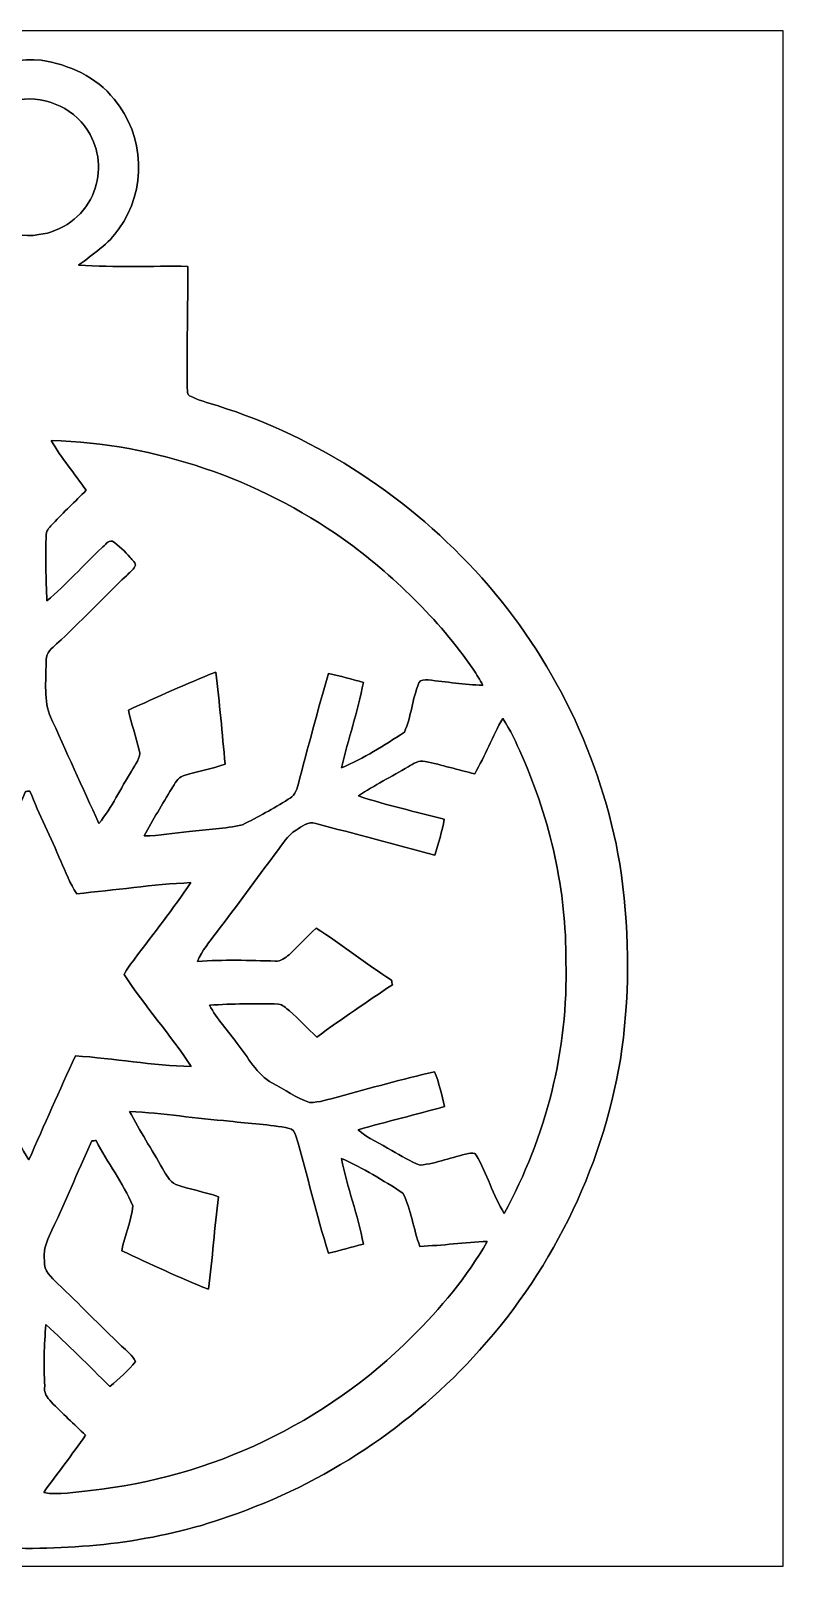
# Model space of a CAD drawing. Header units: centimetres. Extents: x -16.8 to 16.8, y -16.7 to 16.7.
# Drawn here: x 0.42 to 16.77, y -16.67 to 16.67 of the extents above; entities that cross this region are included whole.
import ezdxf

# ---------------------------------------------------------------- set-up
doc = ezdxf.new("R2010")
doc.units = ezdxf.units.CM
doc.header["$MEASUREMENT"] = 0
doc.layers.add('Layer 1', color=7, linetype='Continuous')

msp = doc.modelspace()

# ---------------------------------------------------------------- linework, layer by layer
at = {"layer": 'Layer 1', "color": 7}
for points, knots in [([(-16.77458, 16.66875), (-16.77458, 16.66875), (16.77458, 16.66875), (16.77458, 16.66875), (16.77458, 16.66875), (16.77458, 16.66875), (16.77458, -16.66875), (16.77458, -16.66875), (16.77458, -16.66875), (16.77458, -16.66875), (-16.77458, -16.66875), (-16.77458, -16.66875), (-16.77458, -16.66875), (-16.77458, -16.66875), (-16.77458, 16.66875), (-16.77458, 16.66875), (-16.77458, 16.66875), (-16.77458, 16.66875), (-16.77458, 16.66875), (-16.77458, 16.66875)], [0, 0, 0, 0, 0.16666667, 0.16666667, 0.16666667, 0.16666667, 0.33333333, 0.33333333, 0.33333333, 0.33333333, 0.5, 0.5, 0.5, 0.5, 0.66666667, 0.66666667, 0.66666667, 0.66666667, 1, 1, 1, 1]), ([(-1.6002, 15.00505), (-2.2225, 14.13369), (-2.10114, 12.81924), (-1.32539, 12.08017), (-1.32539, 12.08017), (-1.13489, 11.88614), (-0.89112, 11.75738), (-0.6925, 11.57323), (-0.6925, 11.57323), (-1.48273, 11.53477), (-2.27365, 11.56088), (-3.06423, 11.55277), (-3.06423, 11.55277), (-3.1182, 10.64719), (-3.08257, 9.73772), (-3.06458, 8.83144), (-3.06458, 8.83144), (-3.06246, 8.70338), (-3.21134, 8.66634), (-3.308, 8.63388), (-3.308, 8.63388), (-6.72677, 7.66692), (-9.69081, 5.21123), (-11.27196, 2.02883), (-11.27196, 2.02883), (-11.90131, 0.76094), (-12.34793, -0.61242), (-12.47493, -2.02671), (-12.47493, -2.02671), (-12.61745, -2.99826), (-12.62309, -3.99062), (-12.48657, -4.96323), (-12.48657, -4.96323), (-12.43013, -5.39785), (-12.39979, -5.83741), (-12.29854, -6.26498), (-12.29854, -6.26498), (-11.73903, -8.85296), (-10.32051, -11.24303), (-8.3372, -12.99422), (-8.3372, -12.99422), (-6.10376, -14.99447), (-3.1563, -16.19885), (-0.15416, -16.27293), (-0.15416, -16.27293), (1.49154, -16.31703), (3.16301, -16.14629), (4.72017, -15.58819), (4.72017, -15.58819), (6.8072, -14.87629), (8.70797, -13.62146), (10.17623, -11.97539), (10.17623, -11.97539), (11.81347, -10.16), (12.91696, -7.86095), (13.26903, -5.43913), (13.26903, -5.43913), (13.4493, -4.10492), (13.42425, -2.74567), (13.22105, -1.4157), (13.22105, -1.4157), (12.83229, 0.88053), (11.77008, 3.05188), (10.22315, 4.79002), (10.22315, 4.79002), (8.67939, 6.51263), (6.68373, 7.83802), (4.47216, 8.52946), (4.47216, 8.52946), (4.27108, 8.59296), (4.06471, 8.64835), (3.87562, 8.7436), (3.87562, 8.7436), (3.81564, 8.77429), (3.83258, 8.85084), (3.82482, 8.90552), (3.82482, 8.90552), (3.81635, 9.78782), (3.83505, 10.67012), (3.83999, 11.55241), (3.83999, 11.55241), (3.04835, 11.56159), (2.25637, 11.53266), (1.46544, 11.5764), (1.46544, 11.5764), (1.77059, 11.82264), (2.12372, 12.03078), (2.33786, 12.37086), (2.33786, 12.37086), (2.95169, 13.18366), (2.9023, 14.41238), (2.23379, 15.18073), (2.23379, 15.18073), (1.85526, 15.67145), (1.24848, 15.92897), (0.65193, 16.03163), (0.65193, 16.03163), (-0.20249, 16.09302), (-1.12571, 15.74765), (-1.6002, 15.00505)], [0, 0, 0, 0, 0.03846154, 0.03846154, 0.03846154, 0.03846154, 0.07692308, 0.07692308, 0.07692308, 0.07692308, 0.11538462, 0.11538462, 0.11538462, 0.11538462, 0.15384615, 0.15384615, 0.15384615, 0.15384615, 0.19230769, 0.19230769, 0.19230769, 0.19230769, 0.23076923, 0.23076923, 0.23076923, 0.23076923, 0.26923077, 0.26923077, 0.26923077, 0.26923077, 0.30769231, 0.30769231, 0.30769231, 0.30769231, 0.34615385, 0.34615385, 0.34615385, 0.34615385, 0.38461538, 0.38461538, 0.38461538, 0.38461538, 0.42307692, 0.42307692, 0.42307692, 0.42307692, 0.46153846, 0.46153846, 0.46153846, 0.46153846, 0.5, 0.5, 0.5, 0.5, 0.53846154, 0.53846154, 0.53846154, 0.53846154, 0.57692308, 0.57692308, 0.57692308, 0.57692308, 0.61538462, 0.61538462, 0.61538462, 0.61538462, 0.65384615, 0.65384615, 0.65384615, 0.65384615, 0.69230769, 0.69230769, 0.69230769, 0.69230769, 0.73076923, 0.73076923, 0.73076923, 0.73076923, 0.76923077, 0.76923077, 0.76923077, 0.76923077, 0.80769231, 0.80769231, 0.80769231, 0.80769231, 0.84615385, 0.84615385, 0.84615385, 0.84615385, 0.88461538, 0.88461538, 0.88461538, 0.88461538, 0.92307692, 0.92307692, 0.92307692, 0.92307692, 1, 1, 1, 1]), ([(0.17321, 15.16839), (0.77399, 15.26822), (1.42946, 14.95354), (1.71274, 14.41238), (1.71274, 14.41238), (1.94239, 14.01657), (1.95016, 13.50539), (1.76424, 13.09052), (1.76424, 13.09052), (1.55575, 12.63544), (1.10031, 12.30101), (0.6029, 12.24139), (0.6029, 12.24139), (-0.06315, 12.12427), (-0.77788, 12.5349), (-1.02376, 13.16143), (-1.02376, 13.16143), (-1.14547, 13.5569), (-1.17087, 14.02362), (-0.95568, 14.39298), (-0.95568, 14.39298), (-0.72884, 14.80891), (-0.30233, 15.12006), (0.17321, 15.16839)], [0, 0, 0, 0, 0.14285714, 0.14285714, 0.14285714, 0.14285714, 0.28571429, 0.28571429, 0.28571429, 0.28571429, 0.42857143, 0.42857143, 0.42857143, 0.42857143, 0.57142857, 0.57142857, 0.57142857, 0.57142857, 0.71428571, 0.71428571, 0.71428571, 0.71428571, 1, 1, 1, 1]), ([(0.8703, 7.77346), (3.13619, 7.71031), (5.36857, 6.93455), (7.21889, 5.63033), (7.21889, 5.63033), (8.30227, 4.84964), (9.27312, 3.90384), (10.03759, 2.80599), (10.03759, 2.80599), (10.11061, 2.69311), (10.1854, 2.57881), (10.24467, 2.4571), (10.24467, 2.4571), (9.84744, 2.47086), (9.45409, 2.53294), (9.05969, 2.57387), (9.05969, 2.57387), (8.98984, 2.57563), (8.88718, 2.58727), (8.85649, 2.50754), (8.85649, 2.50754), (8.71291, 2.16464), (8.69597, 1.77588), (8.54181, 1.43898), (8.54181, 1.43898), (8.10472, 1.15217), (7.65492, 0.87066), (7.17338, 0.66428), (7.17338, 0.66428), (7.32296, 1.28446), (7.52898, 1.89054), (7.65069, 2.51742), (7.65069, 2.51742), (7.39987, 2.58727), (7.1501, 2.66171), (6.89434, 2.7111), (6.89434, 2.7111), (6.6548, 1.91206), (6.44807, 1.10349), (6.23147, 0.2981), (6.23147, 0.2981), (6.19866, 0.1711), (6.14539, 0.04057), (6.01592, -0.01729), (6.01592, -0.01729), (5.6956, -0.21766), (5.36469, -0.40569), (5.02391, -0.56833), (5.02391, -0.56833), (4.64397, -0.66216), (4.24956, -0.66675), (3.86292, -0.72002), (3.86292, -0.72002), (3.53836, -0.74366), (3.21698, -0.81351), (2.89101, -0.81033), (2.89101, -0.81033), (3.07516, -0.45967), (3.28824, -0.12524), (3.4865, 0.21766), (3.4865, 0.21766), (3.56094, 0.31256), (3.60645, 0.45755), (3.73627, 0.49036), (3.73627, 0.49036), (4.03613, 0.58879), (4.35081, 0.63817), (4.64785, 0.74577), (4.64785, 0.74577), (4.58505, 1.41217), (4.52579, 2.07927), (4.44394, 2.74355), (4.44394, 2.74355), (3.79977, 2.49802), (3.17641, 2.19851), (2.546, 1.91946), (2.546, 1.91946), (2.61444, 1.62701), (2.70475, 1.34091), (2.78201, 1.05093), (2.78201, 1.05093), (2.83069, 0.87877), (2.68358, 0.7366), (2.61691, 0.59302), (2.61691, 0.59302), (2.37137, 0.22084), (2.19075, -0.19403), (1.90676, -0.5401), (1.90676, -0.5401), (1.54129, 0.24342), (1.19168, 1.0347), (0.8322, 1.82069), (0.8322, 1.82069), (0.70273, 2.2031), (0.76165, 2.62255), (0.75777, 3.01837), (0.75777, 3.01837), (0.75953, 3.16618), (0.88759, 3.26143), (0.98425, 3.35456), (0.98425, 3.35456), (1.51059, 3.82693), (1.98402, 4.35398), (2.5019, 4.83517), (2.5019, 4.83517), (2.5654, 4.90044), (2.64301, 4.95653), (2.68923, 5.03696), (2.68923, 5.03696), (2.73015, 5.12022), (2.6229, 5.17208), (2.58727, 5.23311), (2.58727, 5.23311), (2.46803, 5.36116), (2.34562, 5.49063), (2.19745, 5.58553), (2.19745, 5.58553), (2.09691, 5.61411), (2.04011, 5.4864), (1.96638, 5.4423), (1.96638, 5.4423), (1.56316, 5.06518), (1.19874, 4.64503), (0.77505, 4.29084), (0.77505, 4.29084), (0.75706, 4.77202), (0.74083, 5.25392), (0.76094, 5.73476), (0.76094, 5.73476), (0.75882, 5.83494), (0.85372, 5.89844), (0.90805, 5.97041), (0.90805, 5.97041), (1.14088, 6.21665), (1.38994, 6.44701), (1.62595, 6.69043), (1.62595, 6.69043), (1.37901, 7.05485), (1.08726, 7.38964), (0.8703, 7.77346)], [0, 0, 0, 0, 0.02777778, 0.02777778, 0.02777778, 0.02777778, 0.05555556, 0.05555556, 0.05555556, 0.05555556, 0.08333333, 0.08333333, 0.08333333, 0.08333333, 0.11111111, 0.11111111, 0.11111111, 0.11111111, 0.13888889, 0.13888889, 0.13888889, 0.13888889, 0.16666667, 0.16666667, 0.16666667, 0.16666667, 0.19444444, 0.19444444, 0.19444444, 0.19444444, 0.22222222, 0.22222222, 0.22222222, 0.22222222, 0.25, 0.25, 0.25, 0.25, 0.27777778, 0.27777778, 0.27777778, 0.27777778, 0.30555556, 0.30555556, 0.30555556, 0.30555556, 0.33333333, 0.33333333, 0.33333333, 0.33333333, 0.36111111, 0.36111111, 0.36111111, 0.36111111, 0.38888889, 0.38888889, 0.38888889, 0.38888889, 0.41666667, 0.41666667, 0.41666667, 0.41666667, 0.44444444, 0.44444444, 0.44444444, 0.44444444, 0.47222222, 0.47222222, 0.47222222, 0.47222222, 0.5, 0.5, 0.5, 0.5, 0.52777778, 0.52777778, 0.52777778, 0.52777778, 0.55555556, 0.55555556, 0.55555556, 0.55555556, 0.58333333, 0.58333333, 0.58333333, 0.58333333, 0.61111111, 0.61111111, 0.61111111, 0.61111111, 0.63888889, 0.63888889, 0.63888889, 0.63888889, 0.66666667, 0.66666667, 0.66666667, 0.66666667, 0.69444444, 0.69444444, 0.69444444, 0.69444444, 0.72222222, 0.72222222, 0.72222222, 0.72222222, 0.75, 0.75, 0.75, 0.75, 0.77777778, 0.77777778, 0.77777778, 0.77777778, 0.80555556, 0.80555556, 0.80555556, 0.80555556, 0.83333333, 0.83333333, 0.83333333, 0.83333333, 0.86111111, 0.86111111, 0.86111111, 0.86111111, 0.88888889, 0.88888889, 0.88888889, 0.88888889, 0.91666667, 0.91666667, 0.91666667, 0.91666667, 0.94444444, 0.94444444, 0.94444444, 0.94444444, 1, 1, 1, 1]), ([(10.67894, 1.73567), (10.85356, 1.48872), (10.96716, 1.20615), (11.09416, 0.9338), (11.09416, 0.9338), (11.7154, -0.47131), (12.06429, -2.0066), (12.05124, -3.54542), (12.05124, -3.54542), (12.10663, -5.44195), (11.62085, -7.3473), (10.70998, -9.00748), (10.70998, -9.00748), (10.46692, -8.60601), (10.33533, -8.14952), (10.10426, -7.74206), (10.10426, -7.74206), (10.07039, -7.68209), (9.98855, -7.69691), (9.93246, -7.70714), (9.93246, -7.70714), (9.58109, -7.78298), (9.24384, -7.91986), (8.88506, -7.96219), (8.88506, -7.96219), (8.66775, -7.88176), (8.47161, -7.7537), (8.26841, -7.64399), (8.26841, -7.64399), (8.02358, -7.49441), (7.7537, -7.38046), (7.53463, -7.19173), (7.53463, -7.19173), (8.15904, -7.01569), (8.78981, -6.86259), (9.41493, -6.68831), (9.41493, -6.68831), (9.3539, -6.43326), (9.29675, -6.17573), (9.19868, -5.93196), (9.19868, -5.93196), (8.49665, -6.09141), (7.80344, -6.2865), (7.10988, -6.47735), (7.10988, -6.47735), (6.90174, -6.52427), (6.69784, -6.604), (6.48194, -6.59871), (6.48194, -6.59871), (6.19372, -6.49923), (5.94042, -6.32354), (5.67514, -6.17749), (5.67514, -6.17749), (5.32518, -5.99193), (5.15232, -5.61375), (4.9082, -5.32095), (4.9082, -5.32095), (4.71664, -5.03626), (4.46405, -4.79249), (4.30812, -4.48522), (4.30812, -4.48522), (4.80624, -4.45911), (5.30613, -4.44359), (5.80496, -4.46476), (5.80496, -4.46476), (5.90303, -4.46969), (5.97006, -4.55507), (6.04591, -4.60798), (6.04591, -4.60798), (6.25087, -4.79178), (6.43678, -4.99569), (6.64245, -5.17913), (6.64245, -5.17913), (7.17903, -4.78684), (7.72795, -4.41219), (8.28111, -4.04424), (8.28111, -4.04424), (8.27652, -4.0192), (8.2677, -3.96875), (8.26311, -3.94335), (8.26311, -3.94335), (7.7029, -3.58704), (7.18785, -3.16371), (6.62234, -2.81623), (6.62234, -2.81623), (6.42655, -3.00743), (6.23817, -3.2064), (6.03638, -3.39125), (6.03638, -3.39125), (5.95383, -3.46675), (5.85223, -3.53589), (5.73546, -3.53131), (5.73546, -3.53131), (5.17243, -3.5112), (4.60869, -3.49673), (4.04636, -3.5366), (4.04636, -3.5366), (4.14408, -3.30341), (4.31094, -3.10903), (4.46052, -2.90865), (4.46052, -2.90865), (4.90291, -2.33751), (5.32377, -1.75048), (5.75592, -1.17122), (5.75592, -1.17122), (5.88786, -1.00118), (6.00004, -0.80151), (6.18949, -0.68615), (6.18949, -0.68615), (6.31437, -0.6096), (6.45724, -0.4893), (6.61529, -0.5401), (6.61529, -0.5401), (7.47642, -0.77153), (8.33967, -0.99589), (9.20115, -1.22767), (9.20115, -1.22767), (9.29252, -0.97543), (9.35708, -0.71367), (9.40999, -0.4505), (9.40999, -0.4505), (8.78769, -0.28504), (8.15552, -0.14993), (7.54486, 0.05539), (7.54486, 0.05539), (7.89058, 0.29034), (8.26664, 0.47484), (8.62401, 0.69109), (8.62401, 0.69109), (8.73795, 0.75389), (8.85613, 0.84032), (8.99724, 0.80116), (8.99724, 0.80116), (9.35884, 0.73201), (9.71021, 0.61666), (10.07039, 0.53763), (10.07039, 0.53763), (10.29688, 0.92463), (10.45069, 1.34973), (10.67894, 1.73567)], [0, 0, 0, 0, 0.02777778, 0.02777778, 0.02777778, 0.02777778, 0.05555556, 0.05555556, 0.05555556, 0.05555556, 0.08333333, 0.08333333, 0.08333333, 0.08333333, 0.11111111, 0.11111111, 0.11111111, 0.11111111, 0.13888889, 0.13888889, 0.13888889, 0.13888889, 0.16666667, 0.16666667, 0.16666667, 0.16666667, 0.19444444, 0.19444444, 0.19444444, 0.19444444, 0.22222222, 0.22222222, 0.22222222, 0.22222222, 0.25, 0.25, 0.25, 0.25, 0.27777778, 0.27777778, 0.27777778, 0.27777778, 0.30555556, 0.30555556, 0.30555556, 0.30555556, 0.33333333, 0.33333333, 0.33333333, 0.33333333, 0.36111111, 0.36111111, 0.36111111, 0.36111111, 0.38888889, 0.38888889, 0.38888889, 0.38888889, 0.41666667, 0.41666667, 0.41666667, 0.41666667, 0.44444444, 0.44444444, 0.44444444, 0.44444444, 0.47222222, 0.47222222, 0.47222222, 0.47222222, 0.5, 0.5, 0.5, 0.5, 0.52777778, 0.52777778, 0.52777778, 0.52777778, 0.55555556, 0.55555556, 0.55555556, 0.55555556, 0.58333333, 0.58333333, 0.58333333, 0.58333333, 0.61111111, 0.61111111, 0.61111111, 0.61111111, 0.63888889, 0.63888889, 0.63888889, 0.63888889, 0.66666667, 0.66666667, 0.66666667, 0.66666667, 0.69444444, 0.69444444, 0.69444444, 0.69444444, 0.72222222, 0.72222222, 0.72222222, 0.72222222, 0.75, 0.75, 0.75, 0.75, 0.77777778, 0.77777778, 0.77777778, 0.77777778, 0.80555556, 0.80555556, 0.80555556, 0.80555556, 0.83333333, 0.83333333, 0.83333333, 0.83333333, 0.86111111, 0.86111111, 0.86111111, 0.86111111, 0.88888889, 0.88888889, 0.88888889, 0.88888889, 0.91666667, 0.91666667, 0.91666667, 0.91666667, 0.94444444, 0.94444444, 0.94444444, 0.94444444, 1, 1, 1, 1]), ([(0.30868, 0.15311), (0.33302, 0.15487), (0.38206, 0.1584), (0.4064, 0.16016), (0.4064, 0.16016), (0.61242, -0.35384), (0.85972, -0.84914), (1.07668, -1.35819), (1.07668, -1.35819), (1.18463, -1.59773), (1.27529, -1.84785), (1.42275, -2.06693), (1.42275, -2.06693), (2.25072, -1.9939), (3.07411, -1.86267), (3.9049, -1.82704), (3.9049, -1.82704), (3.52178, -2.38936), (3.09809, -2.92347), (2.69275, -3.46957), (2.69275, -3.46957), (2.61232, -3.58563), (2.50402, -3.68829), (2.45639, -3.82411), (2.45639, -3.82411), (2.89877, -4.51661), (3.46428, -5.12551), (3.90948, -5.81695), (3.90948, -5.81695), (3.0667, -5.79931), (2.23414, -5.64339), (1.39382, -5.58588), (1.39382, -5.58588), (1.05516, -6.33801), (0.71332, -7.08907), (0.38382, -7.84542), (0.38382, -7.84542), (0.20779, -7.59954), (0.11501, -7.30673), (-0.01834, -7.03792), (-0.01834, -7.03792), (-0.24906, -6.55708), (-0.43109, -6.05261), (-0.68756, -5.58482), (-0.68756, -5.58482), (-1.52012, -5.65326), (-2.34809, -5.77462), (-3.18135, -5.83424), (-3.18135, -5.83424), (-2.97639, -5.45924), (-2.68217, -5.14279), (-2.43628, -4.79496), (-2.43628, -4.79496), (-2.21086, -4.47181), (-1.9304, -4.17654), (-1.75436, -3.82729), (-1.75436, -3.82729), (-2.16429, -3.1182), (-2.75414, -2.5206), (-3.18382, -1.81963), (-3.18382, -1.81963), (-2.34633, -1.84714), (-1.51694, -1.98861), (-0.68298, -2.06657), (-0.68298, -2.06657), (-0.34184, -1.33174), (-0.00459, -0.59408), (0.30868, 0.15311)], [0, 0, 0, 0, 0.05555556, 0.05555556, 0.05555556, 0.05555556, 0.11111111, 0.11111111, 0.11111111, 0.11111111, 0.16666667, 0.16666667, 0.16666667, 0.16666667, 0.22222222, 0.22222222, 0.22222222, 0.22222222, 0.27777778, 0.27777778, 0.27777778, 0.27777778, 0.33333333, 0.33333333, 0.33333333, 0.33333333, 0.38888889, 0.38888889, 0.38888889, 0.38888889, 0.44444444, 0.44444444, 0.44444444, 0.44444444, 0.5, 0.5, 0.5, 0.5, 0.55555556, 0.55555556, 0.55555556, 0.55555556, 0.61111111, 0.61111111, 0.61111111, 0.61111111, 0.66666667, 0.66666667, 0.66666667, 0.66666667, 0.72222222, 0.72222222, 0.72222222, 0.72222222, 0.77777778, 0.77777778, 0.77777778, 0.77777778, 0.83333333, 0.83333333, 0.83333333, 0.83333333, 0.88888889, 0.88888889, 0.88888889, 0.88888889, 1, 1, 1, 1]), ([(2.57104, -6.79168), (3.29812, -6.83472), (4.0192, -6.94655), (4.74486, -7.00511), (4.74486, -7.00511), (5.17525, -7.06085), (5.61128, -7.0739), (6.03709, -7.16104), (6.03709, -7.16104), (6.11858, -7.17232), (6.1655, -7.24782), (6.18631, -7.32084), (6.18631, -7.32084), (6.43008, -8.16928), (6.63328, -9.02935), (6.89151, -9.87319), (6.89151, -9.87319), (7.14587, -9.81075), (7.39669, -9.73737), (7.65104, -9.67317), (7.65104, -9.67317), (7.53569, -9.0424), (7.29403, -8.44197), (7.17797, -7.81262), (7.17797, -7.81262), (7.64364, -8.0197), (8.08073, -8.2931), (8.50865, -8.56509), (8.50865, -8.56509), (8.69033, -8.92881), (8.73689, -9.34261), (8.87801, -9.72361), (8.87801, -9.72361), (9.36731, -9.70209), (9.85414, -9.64001), (10.3438, -9.61566), (10.3438, -9.61566), (9.906, -10.38648), (9.32392, -11.07158), (8.69844, -11.69741), (8.69844, -11.69741), (6.84212, -13.55619), (4.33458, -14.74787), (1.72261, -15.02339), (1.72261, -15.02339), (1.38606, -15.04985), (1.04352, -15.1317), (0.70767, -15.06749), (0.70767, -15.06749), (1.00224, -14.64663), (1.32397, -14.24623), (1.61537, -13.8236), (1.61537, -13.8236), (1.3649, -13.58406), (1.11231, -13.34664), (0.8696, -13.0997), (0.8696, -13.0997), (0.77929, -13.00868), (0.70167, -12.89085), (0.72743, -12.75327), (0.72743, -12.75327), (0.70591, -12.30983), (0.71437, -11.86462), (0.75353, -11.42294), (0.75353, -11.42294), (1.23507, -11.84981), (1.68099, -12.31618), (2.14524, -12.76209), (2.14524, -12.76209), (2.34491, -12.59628), (2.54071, -12.42307), (2.70404, -12.22057), (2.70404, -12.22057), (2.62961, -12.08758), (2.50896, -11.99021), (2.39924, -11.88755), (2.39924, -11.88755), (1.92793, -11.44235), (1.47849, -10.97421), (1.00718, -10.52865), (1.00718, -10.52865), (0.87171, -10.3946), (0.69427, -10.25313), (0.7239, -10.03617), (0.7239, -10.03617), (0.69744, -9.85097), (0.74366, -9.66823), (0.82374, -9.50313), (0.82374, -9.50313), (1.14653, -8.81803), (1.4418, -8.12094), (1.75436, -7.43126), (1.75436, -7.43126), (1.77694, -7.43021), (1.8228, -7.42809), (1.84573, -7.42703), (1.84573, -7.42703), (2.0888, -7.91139), (2.43099, -8.34355), (2.64301, -8.84308), (2.64301, -8.84308), (2.61479, -9.17787), (2.46345, -9.49078), (2.40136, -9.82063), (2.40136, -9.82063), (3.02542, -10.10532), (3.64525, -10.40447), (4.28484, -10.65424), (4.28484, -10.65424), (4.37409, -9.98608), (4.41784, -9.31333), (4.50286, -8.64517), (4.50286, -8.64517), (4.19806, -8.53969), (3.87703, -8.48924), (3.5747, -8.37812), (3.5747, -8.37812), (3.429, -8.31779), (3.37114, -8.15587), (3.28859, -8.03522), (3.28859, -8.03522), (3.05153, -7.61929), (2.79259, -7.21607), (2.57104, -6.79168)], [0, 0, 0, 0, 0.03125, 0.03125, 0.03125, 0.03125, 0.0625, 0.0625, 0.0625, 0.0625, 0.09375, 0.09375, 0.09375, 0.09375, 0.125, 0.125, 0.125, 0.125, 0.15625, 0.15625, 0.15625, 0.15625, 0.1875, 0.1875, 0.1875, 0.1875, 0.21875, 0.21875, 0.21875, 0.21875, 0.25, 0.25, 0.25, 0.25, 0.28125, 0.28125, 0.28125, 0.28125, 0.3125, 0.3125, 0.3125, 0.3125, 0.34375, 0.34375, 0.34375, 0.34375, 0.375, 0.375, 0.375, 0.375, 0.40625, 0.40625, 0.40625, 0.40625, 0.4375, 0.4375, 0.4375, 0.4375, 0.46875, 0.46875, 0.46875, 0.46875, 0.5, 0.5, 0.5, 0.5, 0.53125, 0.53125, 0.53125, 0.53125, 0.5625, 0.5625, 0.5625, 0.5625, 0.59375, 0.59375, 0.59375, 0.59375, 0.625, 0.625, 0.625, 0.625, 0.65625, 0.65625, 0.65625, 0.65625, 0.6875, 0.6875, 0.6875, 0.6875, 0.71875, 0.71875, 0.71875, 0.71875, 0.75, 0.75, 0.75, 0.75, 0.78125, 0.78125, 0.78125, 0.78125, 0.8125, 0.8125, 0.8125, 0.8125, 0.84375, 0.84375, 0.84375, 0.84375, 0.875, 0.875, 0.875, 0.875, 0.90625, 0.90625, 0.90625, 0.90625, 0.9375, 0.9375, 0.9375, 0.9375, 1, 1, 1, 1])]:
    msp.add_open_spline(points, degree=3, knots=knots, dxfattribs=at)
at = {"layer": 'Layer 1', "color": 9}
for points, knots in [([(-1.6002, 15.00505), (-1.12571, 15.74765), (-0.20249, 16.09302), (0.65193, 16.03163), (0.65193, 16.03163), (1.24848, 15.92897), (1.85526, 15.67145), (2.23379, 15.18073), (2.23379, 15.18073), (2.9023, 14.41238), (2.95169, 13.18366), (2.33786, 12.37086), (2.33786, 12.37086), (2.12372, 12.03078), (1.77059, 11.82264), (1.46544, 11.5764), (1.46544, 11.5764), (2.25637, 11.53266), (3.04835, 11.56159), (3.83999, 11.55241), (3.83999, 11.55241), (3.83505, 10.67012), (3.81635, 9.78782), (3.82482, 8.90552), (3.82482, 8.90552), (3.83258, 8.85084), (3.81564, 8.77429), (3.87562, 8.7436), (3.87562, 8.7436), (4.06471, 8.64835), (4.27108, 8.59296), (4.47216, 8.52946), (4.47216, 8.52946), (6.68373, 7.83802), (8.67939, 6.51263), (10.22315, 4.79002), (10.22315, 4.79002), (11.77008, 3.05188), (12.83229, 0.88053), (13.22105, -1.4157), (13.22105, -1.4157), (13.42425, -2.74567), (13.4493, -4.10492), (13.26903, -5.43913), (13.26903, -5.43913), (12.91696, -7.86095), (11.81347, -10.16), (10.17623, -11.97539), (10.17623, -11.97539), (8.70797, -13.62146), (6.8072, -14.87629), (4.72017, -15.58819), (4.72017, -15.58819), (3.16301, -16.14629), (1.49154, -16.31703), (-0.15416, -16.27293), (-0.15416, -16.27293), (-3.1563, -16.19885), (-6.10376, -14.99447), (-8.3372, -12.99422), (-8.3372, -12.99422), (-10.32051, -11.24303), (-11.73903, -8.85296), (-12.29854, -6.26498), (-12.29854, -6.26498), (-12.39979, -5.83741), (-12.43013, -5.39785), (-12.48657, -4.96323), (-12.48657, -4.96323), (-12.62309, -3.99062), (-12.61745, -2.99826), (-12.47493, -2.02671), (-12.47493, -2.02671), (-12.34793, -0.61242), (-11.90131, 0.76094), (-11.27196, 2.02883), (-11.27196, 2.02883), (-9.69081, 5.21123), (-6.72677, 7.66692), (-3.308, 8.63388), (-3.308, 8.63388), (-3.21134, 8.66634), (-3.06246, 8.70338), (-3.06458, 8.83144), (-3.06458, 8.83144), (-3.08257, 9.73772), (-3.1182, 10.64719), (-3.06423, 11.55277), (-3.06423, 11.55277), (-2.27365, 11.56088), (-1.48273, 11.53477), (-0.6925, 11.57323), (-0.6925, 11.57323), (-0.89112, 11.75738), (-1.13489, 11.88614), (-1.32539, 12.08017), (-1.32539, 12.08017), (-2.10114, 12.81924), (-2.2225, 14.13369), (-1.6002, 15.00505), (-1.6002, 15.00505), (-1.6002, 15.00505), (-1.6002, 15.00505), (-1.6002, 15.00505)], [0, 0, 0, 0, 0.03703704, 0.03703704, 0.03703704, 0.03703704, 0.07407407, 0.07407407, 0.07407407, 0.07407407, 0.11111111, 0.11111111, 0.11111111, 0.11111111, 0.14814815, 0.14814815, 0.14814815, 0.14814815, 0.18518519, 0.18518519, 0.18518519, 0.18518519, 0.22222222, 0.22222222, 0.22222222, 0.22222222, 0.25925926, 0.25925926, 0.25925926, 0.25925926, 0.2962963, 0.2962963, 0.2962963, 0.2962963, 0.33333333, 0.33333333, 0.33333333, 0.33333333, 0.37037037, 0.37037037, 0.37037037, 0.37037037, 0.40740741, 0.40740741, 0.40740741, 0.40740741, 0.44444444, 0.44444444, 0.44444444, 0.44444444, 0.48148148, 0.48148148, 0.48148148, 0.48148148, 0.51851852, 0.51851852, 0.51851852, 0.51851852, 0.55555556, 0.55555556, 0.55555556, 0.55555556, 0.59259259, 0.59259259, 0.59259259, 0.59259259, 0.62962963, 0.62962963, 0.62962963, 0.62962963, 0.66666667, 0.66666667, 0.66666667, 0.66666667, 0.7037037, 0.7037037, 0.7037037, 0.7037037, 0.74074074, 0.74074074, 0.74074074, 0.74074074, 0.77777778, 0.77777778, 0.77777778, 0.77777778, 0.81481481, 0.81481481, 0.81481481, 0.81481481, 0.85185185, 0.85185185, 0.85185185, 0.85185185, 0.88888889, 0.88888889, 0.88888889, 0.88888889, 0.92592593, 0.92592593, 0.92592593, 0.92592593, 1, 1, 1, 1]), ([(0.17321, 15.16839), (-0.30233, 15.12006), (-0.72884, 14.80891), (-0.95568, 14.39298), (-0.95568, 14.39298), (-1.17087, 14.02362), (-1.14547, 13.5569), (-1.02376, 13.16143), (-1.02376, 13.16143), (-0.77788, 12.5349), (-0.06315, 12.12427), (0.6029, 12.24139), (0.6029, 12.24139), (1.10031, 12.30101), (1.55575, 12.63544), (1.76424, 13.09052), (1.76424, 13.09052), (1.95016, 13.50539), (1.94239, 14.01657), (1.71274, 14.41238), (1.71274, 14.41238), (1.42946, 14.95354), (0.77399, 15.26822), (0.17321, 15.16839), (0.17321, 15.16839), (0.17321, 15.16839), (0.17321, 15.16839), (0.17321, 15.16839)], [0, 0, 0, 0, 0.125, 0.125, 0.125, 0.125, 0.25, 0.25, 0.25, 0.25, 0.375, 0.375, 0.375, 0.375, 0.5, 0.5, 0.5, 0.5, 0.625, 0.625, 0.625, 0.625, 0.75, 0.75, 0.75, 0.75, 1, 1, 1, 1]), ([(0.8703, 7.77346), (1.08726, 7.38964), (1.37901, 7.05485), (1.62595, 6.69043), (1.62595, 6.69043), (1.38994, 6.44701), (1.14088, 6.21665), (0.90805, 5.97041), (0.90805, 5.97041), (0.85372, 5.89844), (0.75882, 5.83494), (0.76094, 5.73476), (0.76094, 5.73476), (0.74083, 5.25392), (0.75706, 4.77202), (0.77505, 4.29084), (0.77505, 4.29084), (1.19874, 4.64503), (1.56316, 5.06518), (1.96638, 5.4423), (1.96638, 5.4423), (2.04011, 5.4864), (2.09691, 5.61411), (2.19745, 5.58553), (2.19745, 5.58553), (2.34562, 5.49063), (2.46803, 5.36116), (2.58727, 5.23311), (2.58727, 5.23311), (2.6229, 5.17208), (2.73015, 5.12022), (2.68923, 5.03696), (2.68923, 5.03696), (2.64301, 4.95653), (2.5654, 4.90044), (2.5019, 4.83517), (2.5019, 4.83517), (1.98402, 4.35398), (1.51059, 3.82693), (0.98425, 3.35456), (0.98425, 3.35456), (0.88759, 3.26143), (0.75953, 3.16618), (0.75777, 3.01837), (0.75777, 3.01837), (0.76165, 2.62255), (0.70273, 2.2031), (0.8322, 1.82069), (0.8322, 1.82069), (1.19168, 1.0347), (1.54129, 0.24342), (1.90676, -0.5401), (1.90676, -0.5401), (2.19075, -0.19403), (2.37137, 0.22084), (2.61691, 0.59302), (2.61691, 0.59302), (2.68358, 0.7366), (2.83069, 0.87877), (2.78201, 1.05093), (2.78201, 1.05093), (2.70475, 1.34091), (2.61444, 1.62701), (2.546, 1.91946), (2.546, 1.91946), (3.17641, 2.19851), (3.79977, 2.49802), (4.44394, 2.74355), (4.44394, 2.74355), (4.52579, 2.07927), (4.58505, 1.41217), (4.64785, 0.74577), (4.64785, 0.74577), (4.35081, 0.63817), (4.03613, 0.58879), (3.73627, 0.49036), (3.73627, 0.49036), (3.60645, 0.45755), (3.56094, 0.31256), (3.4865, 0.21766), (3.4865, 0.21766), (3.28824, -0.12524), (3.07516, -0.45967), (2.89101, -0.81033), (2.89101, -0.81033), (3.21698, -0.81351), (3.53836, -0.74366), (3.86292, -0.72002), (3.86292, -0.72002), (4.24956, -0.66675), (4.64397, -0.66216), (5.02391, -0.56833), (5.02391, -0.56833), (5.36469, -0.40569), (5.6956, -0.21766), (6.01592, -0.01729), (6.01592, -0.01729), (6.14539, 0.04057), (6.19866, 0.1711), (6.23147, 0.2981), (6.23147, 0.2981), (6.44807, 1.10349), (6.6548, 1.91206), (6.89434, 2.7111), (6.89434, 2.7111), (7.1501, 2.66171), (7.39987, 2.58727), (7.65069, 2.51742), (7.65069, 2.51742), (7.52898, 1.89054), (7.32296, 1.28446), (7.17338, 0.66428), (7.17338, 0.66428), (7.65492, 0.87066), (8.10472, 1.15217), (8.54181, 1.43898), (8.54181, 1.43898), (8.69597, 1.77588), (8.71291, 2.16464), (8.85649, 2.50754), (8.85649, 2.50754), (8.88718, 2.58727), (8.98984, 2.57563), (9.05969, 2.57387), (9.05969, 2.57387), (9.45409, 2.53294), (9.84744, 2.47086), (10.24467, 2.4571), (10.24467, 2.4571), (10.1854, 2.57881), (10.11061, 2.69311), (10.03759, 2.80599), (10.03759, 2.80599), (9.27312, 3.90384), (8.30227, 4.84964), (7.21889, 5.63033), (7.21889, 5.63033), (5.36857, 6.93455), (3.13619, 7.71031), (0.8703, 7.77346), (0.8703, 7.77346), (0.8703, 7.77346), (0.8703, 7.77346), (0.8703, 7.77346)], [0, 0, 0, 0, 0.02702703, 0.02702703, 0.02702703, 0.02702703, 0.05405405, 0.05405405, 0.05405405, 0.05405405, 0.08108108, 0.08108108, 0.08108108, 0.08108108, 0.10810811, 0.10810811, 0.10810811, 0.10810811, 0.13513514, 0.13513514, 0.13513514, 0.13513514, 0.16216216, 0.16216216, 0.16216216, 0.16216216, 0.18918919, 0.18918919, 0.18918919, 0.18918919, 0.21621622, 0.21621622, 0.21621622, 0.21621622, 0.24324324, 0.24324324, 0.24324324, 0.24324324, 0.27027027, 0.27027027, 0.27027027, 0.27027027, 0.2972973, 0.2972973, 0.2972973, 0.2972973, 0.32432432, 0.32432432, 0.32432432, 0.32432432, 0.35135135, 0.35135135, 0.35135135, 0.35135135, 0.37837838, 0.37837838, 0.37837838, 0.37837838, 0.40540541, 0.40540541, 0.40540541, 0.40540541, 0.43243243, 0.43243243, 0.43243243, 0.43243243, 0.45945946, 0.45945946, 0.45945946, 0.45945946, 0.48648649, 0.48648649, 0.48648649, 0.48648649, 0.51351351, 0.51351351, 0.51351351, 0.51351351, 0.54054054, 0.54054054, 0.54054054, 0.54054054, 0.56756757, 0.56756757, 0.56756757, 0.56756757, 0.59459459, 0.59459459, 0.59459459, 0.59459459, 0.62162162, 0.62162162, 0.62162162, 0.62162162, 0.64864865, 0.64864865, 0.64864865, 0.64864865, 0.67567568, 0.67567568, 0.67567568, 0.67567568, 0.7027027, 0.7027027, 0.7027027, 0.7027027, 0.72972973, 0.72972973, 0.72972973, 0.72972973, 0.75675676, 0.75675676, 0.75675676, 0.75675676, 0.78378378, 0.78378378, 0.78378378, 0.78378378, 0.81081081, 0.81081081, 0.81081081, 0.81081081, 0.83783784, 0.83783784, 0.83783784, 0.83783784, 0.86486486, 0.86486486, 0.86486486, 0.86486486, 0.89189189, 0.89189189, 0.89189189, 0.89189189, 0.91891892, 0.91891892, 0.91891892, 0.91891892, 0.94594595, 0.94594595, 0.94594595, 0.94594595, 1, 1, 1, 1]), ([(10.67894, 1.73567), (10.45069, 1.34973), (10.29688, 0.92463), (10.07039, 0.53763), (10.07039, 0.53763), (9.71021, 0.61666), (9.35884, 0.73201), (8.99724, 0.80116), (8.99724, 0.80116), (8.85613, 0.84032), (8.73795, 0.75389), (8.62401, 0.69109), (8.62401, 0.69109), (8.26664, 0.47484), (7.89058, 0.29034), (7.54486, 0.05539), (7.54486, 0.05539), (8.15552, -0.14993), (8.78769, -0.28504), (9.40999, -0.4505), (9.40999, -0.4505), (9.35708, -0.71367), (9.29252, -0.97543), (9.20115, -1.22767), (9.20115, -1.22767), (8.33967, -0.99589), (7.47642, -0.77153), (6.61529, -0.5401), (6.61529, -0.5401), (6.45724, -0.4893), (6.31437, -0.6096), (6.18949, -0.68615), (6.18949, -0.68615), (6.00004, -0.80151), (5.88786, -1.00118), (5.75592, -1.17122), (5.75592, -1.17122), (5.32377, -1.75048), (4.90291, -2.33751), (4.46052, -2.90865), (4.46052, -2.90865), (4.31094, -3.10903), (4.14408, -3.30341), (4.04636, -3.5366), (4.04636, -3.5366), (4.60869, -3.49673), (5.17243, -3.5112), (5.73546, -3.53131), (5.73546, -3.53131), (5.85223, -3.53589), (5.95383, -3.46675), (6.03638, -3.39125), (6.03638, -3.39125), (6.23817, -3.2064), (6.42655, -3.00743), (6.62234, -2.81623), (6.62234, -2.81623), (7.18785, -3.16371), (7.7029, -3.58704), (8.26311, -3.94335), (8.26311, -3.94335), (8.2677, -3.96875), (8.27652, -4.0192), (8.28111, -4.04424), (8.28111, -4.04424), (7.72795, -4.41219), (7.17903, -4.78684), (6.64245, -5.17913), (6.64245, -5.17913), (6.43678, -4.99569), (6.25087, -4.79178), (6.04591, -4.60798), (6.04591, -4.60798), (5.97006, -4.55507), (5.90303, -4.46969), (5.80496, -4.46476), (5.80496, -4.46476), (5.30613, -4.44359), (4.80624, -4.45911), (4.30812, -4.48522), (4.30812, -4.48522), (4.46405, -4.79249), (4.71664, -5.03626), (4.9082, -5.32095), (4.9082, -5.32095), (5.15232, -5.61375), (5.32518, -5.99193), (5.67514, -6.17749), (5.67514, -6.17749), (5.94042, -6.32354), (6.19372, -6.49923), (6.48194, -6.59871), (6.48194, -6.59871), (6.69784, -6.604), (6.90174, -6.52427), (7.10988, -6.47735), (7.10988, -6.47735), (7.80344, -6.2865), (8.49665, -6.09141), (9.19868, -5.93196), (9.19868, -5.93196), (9.29675, -6.17573), (9.3539, -6.43326), (9.41493, -6.68831), (9.41493, -6.68831), (8.78981, -6.86259), (8.15904, -7.01569), (7.53463, -7.19173), (7.53463, -7.19173), (7.7537, -7.38046), (8.02358, -7.49441), (8.26841, -7.64399), (8.26841, -7.64399), (8.47161, -7.7537), (8.66775, -7.88176), (8.88506, -7.96219), (8.88506, -7.96219), (9.24384, -7.91986), (9.58109, -7.78298), (9.93246, -7.70714), (9.93246, -7.70714), (9.98855, -7.69691), (10.07039, -7.68209), (10.10426, -7.74206), (10.10426, -7.74206), (10.33533, -8.14952), (10.46692, -8.60601), (10.70998, -9.00748), (10.70998, -9.00748), (11.62085, -7.3473), (12.10663, -5.44195), (12.05124, -3.54542), (12.05124, -3.54542), (12.06429, -2.0066), (11.7154, -0.47131), (11.09416, 0.9338), (11.09416, 0.9338), (10.96716, 1.20615), (10.85356, 1.48872), (10.67894, 1.73567), (10.67894, 1.73567), (10.67894, 1.73567), (10.67894, 1.73567), (10.67894, 1.73567)], [0, 0, 0, 0, 0.02702703, 0.02702703, 0.02702703, 0.02702703, 0.05405405, 0.05405405, 0.05405405, 0.05405405, 0.08108108, 0.08108108, 0.08108108, 0.08108108, 0.10810811, 0.10810811, 0.10810811, 0.10810811, 0.13513514, 0.13513514, 0.13513514, 0.13513514, 0.16216216, 0.16216216, 0.16216216, 0.16216216, 0.18918919, 0.18918919, 0.18918919, 0.18918919, 0.21621622, 0.21621622, 0.21621622, 0.21621622, 0.24324324, 0.24324324, 0.24324324, 0.24324324, 0.27027027, 0.27027027, 0.27027027, 0.27027027, 0.2972973, 0.2972973, 0.2972973, 0.2972973, 0.32432432, 0.32432432, 0.32432432, 0.32432432, 0.35135135, 0.35135135, 0.35135135, 0.35135135, 0.37837838, 0.37837838, 0.37837838, 0.37837838, 0.40540541, 0.40540541, 0.40540541, 0.40540541, 0.43243243, 0.43243243, 0.43243243, 0.43243243, 0.45945946, 0.45945946, 0.45945946, 0.45945946, 0.48648649, 0.48648649, 0.48648649, 0.48648649, 0.51351351, 0.51351351, 0.51351351, 0.51351351, 0.54054054, 0.54054054, 0.54054054, 0.54054054, 0.56756757, 0.56756757, 0.56756757, 0.56756757, 0.59459459, 0.59459459, 0.59459459, 0.59459459, 0.62162162, 0.62162162, 0.62162162, 0.62162162, 0.64864865, 0.64864865, 0.64864865, 0.64864865, 0.67567568, 0.67567568, 0.67567568, 0.67567568, 0.7027027, 0.7027027, 0.7027027, 0.7027027, 0.72972973, 0.72972973, 0.72972973, 0.72972973, 0.75675676, 0.75675676, 0.75675676, 0.75675676, 0.78378378, 0.78378378, 0.78378378, 0.78378378, 0.81081081, 0.81081081, 0.81081081, 0.81081081, 0.83783784, 0.83783784, 0.83783784, 0.83783784, 0.86486486, 0.86486486, 0.86486486, 0.86486486, 0.89189189, 0.89189189, 0.89189189, 0.89189189, 0.91891892, 0.91891892, 0.91891892, 0.91891892, 0.94594595, 0.94594595, 0.94594595, 0.94594595, 1, 1, 1, 1]), ([(0.30868, 0.15311), (-0.00459, -0.59408), (-0.34184, -1.33174), (-0.68298, -2.06657), (-0.68298, -2.06657), (-1.51694, -1.98861), (-2.34633, -1.84714), (-3.18382, -1.81963), (-3.18382, -1.81963), (-2.75414, -2.5206), (-2.16429, -3.1182), (-1.75436, -3.82729), (-1.75436, -3.82729), (-1.9304, -4.17654), (-2.21086, -4.47181), (-2.43628, -4.79496), (-2.43628, -4.79496), (-2.68217, -5.14279), (-2.97639, -5.45924), (-3.18135, -5.83424), (-3.18135, -5.83424), (-2.34809, -5.77462), (-1.52012, -5.65326), (-0.68756, -5.58482), (-0.68756, -5.58482), (-0.43109, -6.05261), (-0.24906, -6.55708), (-0.01834, -7.03792), (-0.01834, -7.03792), (0.11501, -7.30673), (0.20779, -7.59954), (0.38382, -7.84542), (0.38382, -7.84542), (0.71332, -7.08907), (1.05516, -6.33801), (1.39382, -5.58588), (1.39382, -5.58588), (2.23414, -5.64339), (3.0667, -5.79931), (3.90948, -5.81695), (3.90948, -5.81695), (3.46428, -5.12551), (2.89877, -4.51661), (2.45639, -3.82411), (2.45639, -3.82411), (2.50402, -3.68829), (2.61232, -3.58563), (2.69275, -3.46957), (2.69275, -3.46957), (3.09809, -2.92347), (3.52178, -2.38936), (3.9049, -1.82704), (3.9049, -1.82704), (3.07411, -1.86267), (2.25072, -1.9939), (1.42275, -2.06693), (1.42275, -2.06693), (1.27529, -1.84785), (1.18463, -1.59773), (1.07668, -1.35819), (1.07668, -1.35819), (0.85972, -0.84914), (0.61242, -0.35384), (0.4064, 0.16016), (0.4064, 0.16016), (0.38206, 0.1584), (0.33302, 0.15487), (0.30868, 0.15311), (0.30868, 0.15311), (0.30868, 0.15311), (0.30868, 0.15311), (0.30868, 0.15311)], [0, 0, 0, 0, 0.05263158, 0.05263158, 0.05263158, 0.05263158, 0.10526316, 0.10526316, 0.10526316, 0.10526316, 0.15789474, 0.15789474, 0.15789474, 0.15789474, 0.21052632, 0.21052632, 0.21052632, 0.21052632, 0.26315789, 0.26315789, 0.26315789, 0.26315789, 0.31578947, 0.31578947, 0.31578947, 0.31578947, 0.36842105, 0.36842105, 0.36842105, 0.36842105, 0.42105263, 0.42105263, 0.42105263, 0.42105263, 0.47368421, 0.47368421, 0.47368421, 0.47368421, 0.52631579, 0.52631579, 0.52631579, 0.52631579, 0.57894737, 0.57894737, 0.57894737, 0.57894737, 0.63157895, 0.63157895, 0.63157895, 0.63157895, 0.68421053, 0.68421053, 0.68421053, 0.68421053, 0.73684211, 0.73684211, 0.73684211, 0.73684211, 0.78947368, 0.78947368, 0.78947368, 0.78947368, 0.84210526, 0.84210526, 0.84210526, 0.84210526, 0.89473684, 0.89473684, 0.89473684, 0.89473684, 1, 1, 1, 1]), ([(2.57104, -6.79168), (2.79259, -7.21607), (3.05153, -7.61929), (3.28859, -8.03522), (3.28859, -8.03522), (3.37114, -8.15587), (3.429, -8.31779), (3.5747, -8.37812), (3.5747, -8.37812), (3.87703, -8.48924), (4.19806, -8.53969), (4.50286, -8.64517), (4.50286, -8.64517), (4.41784, -9.31333), (4.37409, -9.98608), (4.28484, -10.65424), (4.28484, -10.65424), (3.64525, -10.40447), (3.02542, -10.10532), (2.40136, -9.82063), (2.40136, -9.82063), (2.46345, -9.49078), (2.61479, -9.17787), (2.64301, -8.84308), (2.64301, -8.84308), (2.43099, -8.34355), (2.0888, -7.91139), (1.84573, -7.42703), (1.84573, -7.42703), (1.8228, -7.42809), (1.77694, -7.43021), (1.75436, -7.43126), (1.75436, -7.43126), (1.4418, -8.12094), (1.14653, -8.81803), (0.82374, -9.50313), (0.82374, -9.50313), (0.74366, -9.66823), (0.69744, -9.85097), (0.7239, -10.03617), (0.7239, -10.03617), (0.69427, -10.25313), (0.87171, -10.3946), (1.00718, -10.52865), (1.00718, -10.52865), (1.47849, -10.97421), (1.92793, -11.44235), (2.39924, -11.88755), (2.39924, -11.88755), (2.50896, -11.99021), (2.62961, -12.08758), (2.70404, -12.22057), (2.70404, -12.22057), (2.54071, -12.42307), (2.34491, -12.59628), (2.14524, -12.76209), (2.14524, -12.76209), (1.68099, -12.31618), (1.23507, -11.84981), (0.75353, -11.42294), (0.75353, -11.42294), (0.71437, -11.86462), (0.70591, -12.30983), (0.72743, -12.75327), (0.72743, -12.75327), (0.70167, -12.89085), (0.77929, -13.00868), (0.8696, -13.0997), (0.8696, -13.0997), (1.11231, -13.34664), (1.3649, -13.58406), (1.61537, -13.8236), (1.61537, -13.8236), (1.32397, -14.24623), (1.00224, -14.64663), (0.70767, -15.06749), (0.70767, -15.06749), (1.04352, -15.1317), (1.38606, -15.04985), (1.72261, -15.02339), (1.72261, -15.02339), (4.33458, -14.74787), (6.84212, -13.55619), (8.69844, -11.69741), (8.69844, -11.69741), (9.32392, -11.07158), (9.906, -10.38648), (10.3438, -9.61566), (10.3438, -9.61566), (9.85414, -9.64001), (9.36731, -9.70209), (8.87801, -9.72361), (8.87801, -9.72361), (8.73689, -9.34261), (8.69033, -8.92881), (8.50865, -8.56509), (8.50865, -8.56509), (8.08073, -8.2931), (7.64364, -8.0197), (7.17797, -7.81262), (7.17797, -7.81262), (7.29403, -8.44197), (7.53569, -9.0424), (7.65104, -9.67317), (7.65104, -9.67317), (7.39669, -9.73737), (7.14587, -9.81075), (6.89151, -9.87319), (6.89151, -9.87319), (6.63328, -9.02935), (6.43008, -8.16928), (6.18631, -7.32084), (6.18631, -7.32084), (6.1655, -7.24782), (6.11858, -7.17232), (6.03709, -7.16104), (6.03709, -7.16104), (5.61128, -7.0739), (5.17525, -7.06085), (4.74486, -7.00511), (4.74486, -7.00511), (4.0192, -6.94655), (3.29812, -6.83472), (2.57104, -6.79168)], [0, 0, 0, 0, 0.03125, 0.03125, 0.03125, 0.03125, 0.0625, 0.0625, 0.0625, 0.0625, 0.09375, 0.09375, 0.09375, 0.09375, 0.125, 0.125, 0.125, 0.125, 0.15625, 0.15625, 0.15625, 0.15625, 0.1875, 0.1875, 0.1875, 0.1875, 0.21875, 0.21875, 0.21875, 0.21875, 0.25, 0.25, 0.25, 0.25, 0.28125, 0.28125, 0.28125, 0.28125, 0.3125, 0.3125, 0.3125, 0.3125, 0.34375, 0.34375, 0.34375, 0.34375, 0.375, 0.375, 0.375, 0.375, 0.40625, 0.40625, 0.40625, 0.40625, 0.4375, 0.4375, 0.4375, 0.4375, 0.46875, 0.46875, 0.46875, 0.46875, 0.5, 0.5, 0.5, 0.5, 0.53125, 0.53125, 0.53125, 0.53125, 0.5625, 0.5625, 0.5625, 0.5625, 0.59375, 0.59375, 0.59375, 0.59375, 0.625, 0.625, 0.625, 0.625, 0.65625, 0.65625, 0.65625, 0.65625, 0.6875, 0.6875, 0.6875, 0.6875, 0.71875, 0.71875, 0.71875, 0.71875, 0.75, 0.75, 0.75, 0.75, 0.78125, 0.78125, 0.78125, 0.78125, 0.8125, 0.8125, 0.8125, 0.8125, 0.84375, 0.84375, 0.84375, 0.84375, 0.875, 0.875, 0.875, 0.875, 0.90625, 0.90625, 0.90625, 0.90625, 0.9375, 0.9375, 0.9375, 0.9375, 1, 1, 1, 1])]:
    msp.add_open_spline(points, degree=3, knots=knots, dxfattribs=at)

doc.saveas('drawing.dxf')
